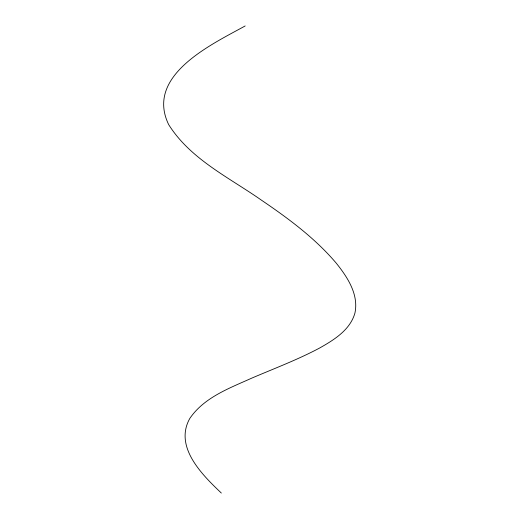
<?xml version="1.0" encoding="UTF-8"?>
<svg xmlns="http://www.w3.org/2000/svg" width="519" height="519" viewBox="0 0 519 519"><rect width="100%" height="100%" fill="white"/><g stroke="black" fill="none" stroke-linecap="round" stroke-linejoin="round"><path stroke-width="0.78" d="M245.163 25.95C211.694 44.42 144.918 75.378 168.656 124.573C190.324 159.106 228.704 177.284 261.128 199.945C288.227 218.33 314.975 238.065 336.273 263.185C347.373 277.029 358.901 294.422 354.938 313.054C350.143 330.006 333.964 339.932 319.542 348.067C297.653 359.712 274.402 368.445 251.644 378.182C229.346 388.251 204.116 397.385 189.792 418.47C173.794 446.95 202.352 474.969 221.334 493.05"/></g></svg>
